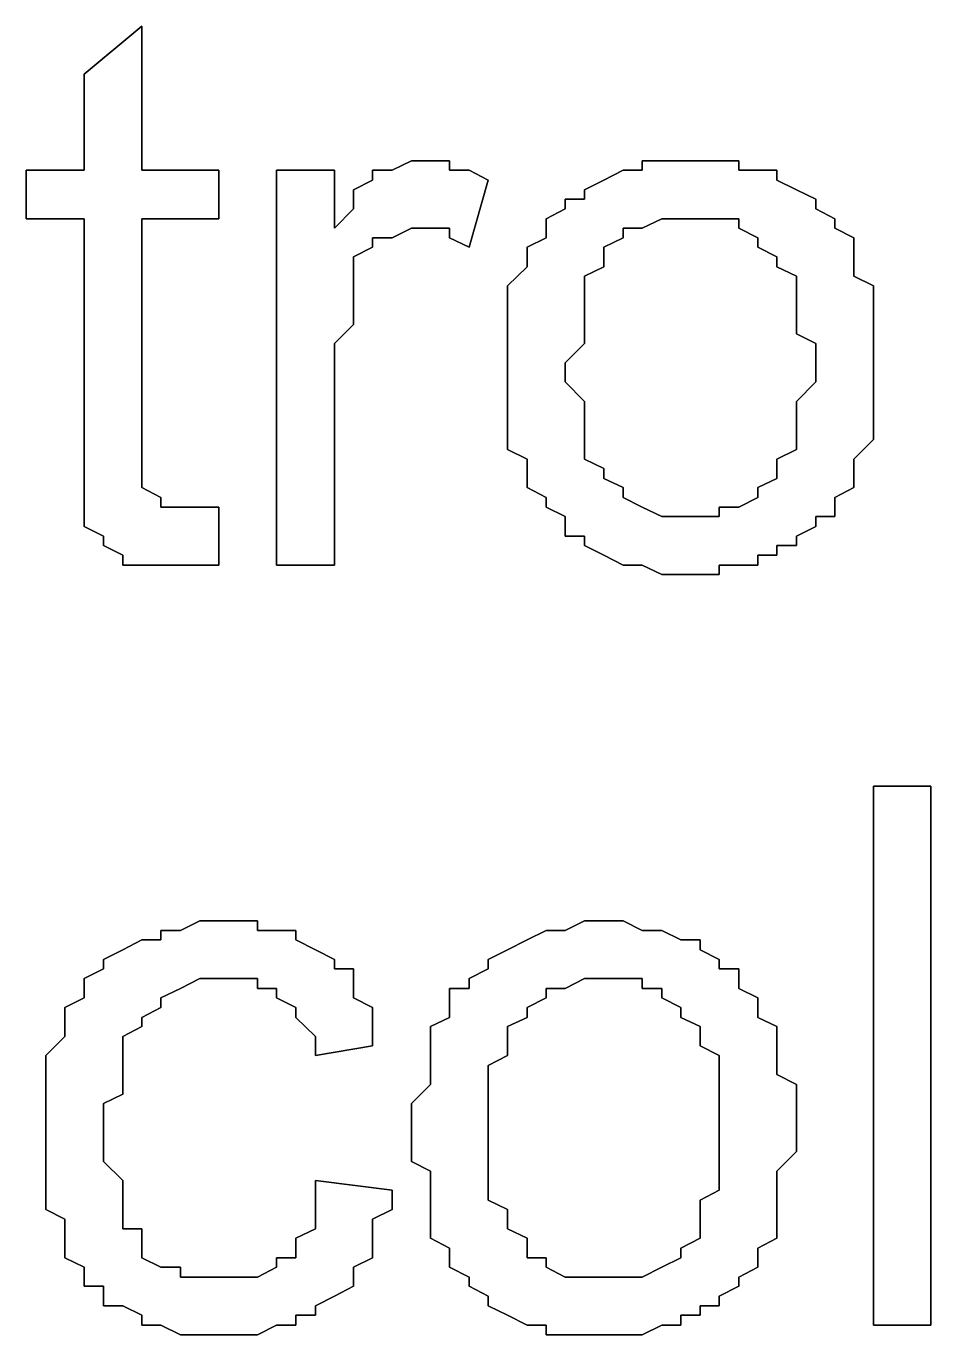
# Model space of a CAD drawing. Header units: metres. Extents: x 2.9 to 42.8, y 1.7 to 28.7.
# Drawn here: x 40.5306 to 40.6964, y 17.0162 to 17.2561 of the extents above; entities that cross this region are included whole.
import ezdxf

# ---------------------------------------------------------------- set-up
doc = ezdxf.new("R2010")
doc.units = ezdxf.units.M
doc.layers.add('GRIS', color=8, linetype='Continuous')

msp = doc.modelspace()

# ---------------------------------------------------------------- linework, layer by layer
at = {"layer": 'GRIS', "lineweight": -3}
for points in [[(40.5518, 17.2561), (40.5412, 17.2473), (40.5518, 17.2561)], [(40.5518, 17.2297), (40.5518, 17.2561), (40.5518, 17.2297)], [(40.5412, 17.2473), (40.5412, 17.2297), (40.5412, 17.2473)], [(40.5412, 17.2297), (40.5306, 17.2297), (40.5412, 17.2297)], [(40.5306, 17.2297), (40.5306, 17.2208), (40.5306, 17.2297)], [(40.5659, 17.2297), (40.5518, 17.2297), (40.5659, 17.2297)], [(40.5659, 17.2208), (40.5659, 17.2297), (40.5659, 17.2208)], [(40.5871, 17.2297), (40.5765, 17.2297), (40.5871, 17.2297)], [(40.5765, 17.2297), (40.5765, 17.1573), (40.5765, 17.2297)], [(40.5871, 17.2191), (40.5871, 17.2297), (40.5871, 17.2191)], [(40.5977, 17.2297), (40.5941, 17.2297), (40.5977, 17.2297)], [(40.5941, 17.2297), (40.5941, 17.2279), (40.5941, 17.2297)], [(40.6012, 17.2314), (40.5977, 17.2297), (40.6012, 17.2314)], [(40.6047, 17.2314), (40.6012, 17.2314), (40.6047, 17.2314)], [(40.6082, 17.2314), (40.6047, 17.2314), (40.6082, 17.2314)], [(40.6082, 17.2297), (40.6082, 17.2314), (40.6082, 17.2297)], [(40.6118, 17.2297), (40.6082, 17.2297), (40.6118, 17.2297)], [(40.6153, 17.2279), (40.6118, 17.2297), (40.6153, 17.2279)], [(40.64, 17.2297), (40.6365, 17.2279), (40.64, 17.2297)], [(40.6435, 17.2297), (40.64, 17.2297), (40.6435, 17.2297)], [(40.6471, 17.2314), (40.6435, 17.2314), (40.6471, 17.2314)], [(40.6435, 17.2314), (40.6435, 17.2297), (40.6435, 17.2314)], [(40.6506, 17.2314), (40.6471, 17.2314), (40.6506, 17.2314)], [(40.6541, 17.2314), (40.6506, 17.2314), (40.6541, 17.2314)], [(40.6576, 17.2314), (40.6541, 17.2314), (40.6576, 17.2314)], [(40.6612, 17.2314), (40.6576, 17.2314), (40.6612, 17.2314)], [(40.6612, 17.2297), (40.6612, 17.2314), (40.6612, 17.2297)], [(40.6647, 17.2297), (40.6612, 17.2297), (40.6647, 17.2297)], [(40.6682, 17.2297), (40.6647, 17.2297), (40.6682, 17.2297)], [(40.6682, 17.2279), (40.6682, 17.2297), (40.6682, 17.2279)], [(40.5941, 17.2279), (40.5906, 17.2261), (40.5941, 17.2279)], [(40.6118, 17.2156), (40.6153, 17.2279), (40.6118, 17.2156)], [(40.6365, 17.2279), (40.6329, 17.2261), (40.6365, 17.2279)], [(40.6718, 17.2261), (40.6682, 17.2279), (40.6718, 17.2261)], [(40.5906, 17.2261), (40.5906, 17.2244), (40.5906, 17.2261)], [(40.6329, 17.2261), (40.6329, 17.2244), (40.6329, 17.2261)], [(40.6753, 17.2244), (40.6718, 17.2261), (40.6753, 17.2244)], [(40.5906, 17.2226), (40.5871, 17.2191), (40.5906, 17.2226)], [(40.5906, 17.2244), (40.5906, 17.2226), (40.5906, 17.2244)], [(40.6294, 17.2226), (40.6259, 17.2208), (40.6294, 17.2226)], [(40.6329, 17.2244), (40.6294, 17.2244), (40.6329, 17.2244)], [(40.6294, 17.2244), (40.6294, 17.2226), (40.6294, 17.2244)], [(40.6753, 17.2226), (40.6753, 17.2244), (40.6753, 17.2226)], [(40.6788, 17.2208), (40.6753, 17.2226), (40.6788, 17.2208)], [(40.5306, 17.2208), (40.5412, 17.2208), (40.5306, 17.2208)], [(40.5412, 17.2208), (40.5412, 17.1785), (40.5412, 17.2208)], [(40.5518, 17.1785), (40.5518, 17.2208), (40.5518, 17.1785)], [(40.5518, 17.2208), (40.5659, 17.2208), (40.5518, 17.2208)], [(40.6259, 17.2208), (40.6259, 17.2191), (40.6259, 17.2208)], [(40.6435, 17.2191), (40.6471, 17.2208), (40.6435, 17.2191)], [(40.6471, 17.2208), (40.6506, 17.2208), (40.6471, 17.2208)], [(40.6506, 17.2208), (40.6541, 17.2208), (40.6506, 17.2208)], [(40.6541, 17.2208), (40.6576, 17.2208), (40.6541, 17.2208)], [(40.6576, 17.2208), (40.6612, 17.2208), (40.6576, 17.2208)], [(40.6612, 17.2208), (40.6612, 17.2191), (40.6612, 17.2208)], [(40.6788, 17.2191), (40.6788, 17.2208), (40.6788, 17.2191)], [(40.5977, 17.2173), (40.6012, 17.2191), (40.5977, 17.2173)], [(40.6012, 17.2191), (40.6047, 17.2191), (40.6012, 17.2191)], [(40.6047, 17.2191), (40.6082, 17.2191), (40.6047, 17.2191)], [(40.6082, 17.2191), (40.6082, 17.2173), (40.6082, 17.2191)], [(40.6259, 17.2191), (40.6259, 17.2173), (40.6259, 17.2191)], [(40.64, 17.2173), (40.64, 17.2191), (40.64, 17.2173)], [(40.64, 17.2191), (40.6435, 17.2191), (40.64, 17.2191)], [(40.6612, 17.2191), (40.6647, 17.2173), (40.6612, 17.2191)], [(40.6823, 17.2173), (40.6788, 17.2191), (40.6823, 17.2173)], [(40.5906, 17.2138), (40.5941, 17.2156), (40.5906, 17.2138)], [(40.5941, 17.2156), (40.5941, 17.2173), (40.5941, 17.2156)], [(40.5941, 17.2173), (40.5977, 17.2173), (40.5941, 17.2173)], [(40.6082, 17.2173), (40.6118, 17.2156), (40.6082, 17.2173)], [(40.6259, 17.2173), (40.6224, 17.2156), (40.6259, 17.2173)], [(40.6224, 17.2156), (40.6224, 17.2138), (40.6224, 17.2156)], [(40.6365, 17.2156), (40.64, 17.2173), (40.6365, 17.2156)], [(40.6365, 17.2138), (40.6365, 17.2156), (40.6365, 17.2138)], [(40.6647, 17.2173), (40.6647, 17.2156), (40.6647, 17.2173)], [(40.6647, 17.2156), (40.6682, 17.2138), (40.6647, 17.2156)], [(40.6823, 17.2156), (40.6823, 17.2173), (40.6823, 17.2156)], [(40.6823, 17.212), (40.6823, 17.2156), (40.6823, 17.212)], [(40.5906, 17.2103), (40.5906, 17.2138), (40.5906, 17.2103)], [(40.6224, 17.2138), (40.6224, 17.212), (40.6224, 17.2138)], [(40.6365, 17.212), (40.6365, 17.2138), (40.6365, 17.212)], [(40.6682, 17.2138), (40.6682, 17.212), (40.6682, 17.2138)], [(40.6224, 17.212), (40.6188, 17.2085), (40.6224, 17.212)], [(40.6329, 17.2103), (40.6365, 17.212), (40.6329, 17.2103)], [(40.6682, 17.212), (40.6718, 17.2103), (40.6682, 17.212)], [(40.6823, 17.2103), (40.6823, 17.212), (40.6823, 17.2103)], [(40.5906, 17.2085), (40.5906, 17.2103), (40.5906, 17.2085)], [(40.5906, 17.205), (40.5906, 17.2085), (40.5906, 17.205)], [(40.6188, 17.2085), (40.6188, 17.2067), (40.6188, 17.2085)], [(40.6329, 17.2067), (40.6329, 17.2103), (40.6329, 17.2067)], [(40.6718, 17.2103), (40.6718, 17.2085), (40.6718, 17.2103)], [(40.6718, 17.2085), (40.6718, 17.2067), (40.6718, 17.2085)], [(40.6859, 17.2085), (40.6823, 17.2103), (40.6859, 17.2085)], [(40.6859, 17.2067), (40.6859, 17.2085), (40.6859, 17.2067)], [(40.6188, 17.2067), (40.6188, 17.205), (40.6188, 17.2067)], [(40.6329, 17.205), (40.6329, 17.2067), (40.6329, 17.205)], [(40.6718, 17.2067), (40.6718, 17.205), (40.6718, 17.2067)], [(40.6859, 17.2032), (40.6859, 17.2067), (40.6859, 17.2032)], [(40.5906, 17.2032), (40.5906, 17.205), (40.5906, 17.2032)], [(40.6188, 17.205), (40.6188, 17.2014), (40.6188, 17.205)], [(40.6329, 17.2032), (40.6329, 17.205), (40.6329, 17.2032)], [(40.6718, 17.205), (40.6718, 17.2032), (40.6718, 17.205)], [(40.5871, 17.1979), (40.5906, 17.2014), (40.5871, 17.1979)], [(40.5906, 17.2014), (40.5906, 17.2032), (40.5906, 17.2014)], [(40.6188, 17.2014), (40.6188, 17.1997), (40.6188, 17.2014)], [(40.6329, 17.1997), (40.6329, 17.2032), (40.6329, 17.1997)], [(40.6718, 17.2032), (40.6718, 17.1997), (40.6718, 17.2032)], [(40.6859, 17.2014), (40.6859, 17.2032), (40.6859, 17.2014)], [(40.6859, 17.1979), (40.6859, 17.2014), (40.6859, 17.1979)], [(40.6188, 17.1997), (40.6188, 17.1962), (40.6188, 17.1997)], [(40.6329, 17.1979), (40.6329, 17.1997), (40.6329, 17.1979)], [(40.6718, 17.1997), (40.6753, 17.1979), (40.6718, 17.1997)], [(40.5871, 17.1962), (40.5871, 17.1979), (40.5871, 17.1962)], [(40.5871, 17.1573), (40.5871, 17.1962), (40.5871, 17.1573)], [(40.6188, 17.1962), (40.6188, 17.1944), (40.6188, 17.1962)], [(40.6294, 17.1944), (40.6329, 17.1979), (40.6294, 17.1944)], [(40.6753, 17.1979), (40.6753, 17.1944), (40.6753, 17.1979)], [(40.6859, 17.1962), (40.6859, 17.1979), (40.6859, 17.1962)], [(40.6859, 17.1944), (40.6859, 17.1962), (40.6859, 17.1944)], [(40.6188, 17.1944), (40.6188, 17.1909), (40.6188, 17.1944)], [(40.6294, 17.1909), (40.6294, 17.1944), (40.6294, 17.1909)], [(40.6753, 17.1944), (40.6753, 17.1926), (40.6753, 17.1944)], [(40.6859, 17.1926), (40.6859, 17.1944), (40.6859, 17.1926)], [(40.6753, 17.1926), (40.6753, 17.1909), (40.6753, 17.1926)], [(40.6859, 17.1891), (40.6859, 17.1926), (40.6859, 17.1891)], [(40.6188, 17.1909), (40.6188, 17.1891), (40.6188, 17.1909)], [(40.6188, 17.1891), (40.6188, 17.1856), (40.6188, 17.1891)], [(40.6329, 17.1873), (40.6294, 17.1909), (40.6329, 17.1873)], [(40.6753, 17.1909), (40.6718, 17.1873), (40.6753, 17.1909)], [(40.6859, 17.1873), (40.6859, 17.1891), (40.6859, 17.1873)], [(40.6329, 17.1856), (40.6329, 17.1873), (40.6329, 17.1856)], [(40.6718, 17.1873), (40.6718, 17.1856), (40.6718, 17.1873)], [(40.6859, 17.1838), (40.6859, 17.1873), (40.6859, 17.1838)], [(40.6188, 17.1856), (40.6188, 17.1838), (40.6188, 17.1856)], [(40.6329, 17.1838), (40.6329, 17.1856), (40.6329, 17.1838)], [(40.6718, 17.1856), (40.6718, 17.182), (40.6718, 17.1856)], [(40.6188, 17.1838), (40.6188, 17.182), (40.6188, 17.1838)], [(40.6188, 17.182), (40.6188, 17.1785), (40.6188, 17.182)], [(40.6329, 17.1803), (40.6329, 17.1838), (40.6329, 17.1803)], [(40.6718, 17.182), (40.6718, 17.1803), (40.6718, 17.182)], [(40.6859, 17.182), (40.6859, 17.1838), (40.6859, 17.182)], [(40.6859, 17.1803), (40.6859, 17.182), (40.6859, 17.1803)], [(40.6329, 17.1785), (40.6329, 17.1803), (40.6329, 17.1785)], [(40.6718, 17.1803), (40.6718, 17.1785), (40.6718, 17.1803)], [(40.6823, 17.1767), (40.6859, 17.1803), (40.6823, 17.1767)], [(40.5412, 17.1785), (40.5412, 17.175), (40.5412, 17.1785)], [(40.5518, 17.175), (40.5518, 17.1785), (40.5518, 17.175)], [(40.6188, 17.1785), (40.6224, 17.1767), (40.6188, 17.1785)], [(40.6329, 17.1767), (40.6329, 17.1785), (40.6329, 17.1767)], [(40.6718, 17.1785), (40.6682, 17.1767), (40.6718, 17.1785)], [(40.5412, 17.175), (40.5412, 17.1715), (40.5412, 17.175)], [(40.5518, 17.1732), (40.5518, 17.175), (40.5518, 17.1732)], [(40.6224, 17.1767), (40.6224, 17.175), (40.6224, 17.1767)], [(40.6224, 17.175), (40.6224, 17.1732), (40.6224, 17.175)], [(40.6365, 17.175), (40.6329, 17.1767), (40.6365, 17.175)], [(40.6365, 17.1732), (40.6365, 17.175), (40.6365, 17.1732)], [(40.6682, 17.1767), (40.6682, 17.175), (40.6682, 17.1767)], [(40.6682, 17.175), (40.6682, 17.1732), (40.6682, 17.175)], [(40.6823, 17.175), (40.6823, 17.1767), (40.6823, 17.175)], [(40.6823, 17.1732), (40.6823, 17.175), (40.6823, 17.1732)], [(40.5518, 17.1715), (40.5518, 17.1732), (40.5518, 17.1715)], [(40.6224, 17.1732), (40.6224, 17.1715), (40.6224, 17.1732)], [(40.64, 17.1715), (40.6365, 17.1732), (40.64, 17.1715)], [(40.6682, 17.1732), (40.6647, 17.1715), (40.6682, 17.1732)], [(40.6823, 17.1715), (40.6823, 17.1732), (40.6823, 17.1715)], [(40.5412, 17.1715), (40.5412, 17.1697), (40.5412, 17.1715)], [(40.5412, 17.1697), (40.5412, 17.1679), (40.5412, 17.1697)], [(40.5553, 17.1697), (40.5518, 17.1715), (40.5553, 17.1697)], [(40.5553, 17.1679), (40.5553, 17.1697), (40.5553, 17.1679)], [(40.6224, 17.1715), (40.6259, 17.1697), (40.6224, 17.1715)], [(40.6259, 17.1697), (40.6259, 17.1679), (40.6259, 17.1697)], [(40.64, 17.1697), (40.64, 17.1715), (40.64, 17.1697)], [(40.6435, 17.1679), (40.64, 17.1697), (40.6435, 17.1679)], [(40.6647, 17.1697), (40.6612, 17.1679), (40.6647, 17.1697)], [(40.6647, 17.1715), (40.6647, 17.1697), (40.6647, 17.1715)], [(40.6788, 17.1697), (40.6823, 17.1715), (40.6788, 17.1697)], [(40.6788, 17.1662), (40.6788, 17.1697), (40.6788, 17.1662)], [(40.5412, 17.1679), (40.5412, 17.1662), (40.5412, 17.1679)], [(40.5589, 17.1679), (40.5553, 17.1679), (40.5589, 17.1679)], [(40.5624, 17.1679), (40.5589, 17.1679), (40.5624, 17.1679)], [(40.5659, 17.1679), (40.5624, 17.1679), (40.5659, 17.1679)], [(40.5659, 17.1573), (40.5659, 17.1679), (40.5659, 17.1573)], [(40.6259, 17.1679), (40.6294, 17.1662), (40.6259, 17.1679)], [(40.6471, 17.1662), (40.6435, 17.1679), (40.6471, 17.1662)], [(40.6612, 17.1679), (40.6576, 17.1679), (40.6612, 17.1679)], [(40.6576, 17.1679), (40.6576, 17.1662), (40.6576, 17.1679)], [(40.5412, 17.1662), (40.5412, 17.1644), (40.5412, 17.1662)], [(40.6294, 17.1662), (40.6294, 17.1644), (40.6294, 17.1662)], [(40.6506, 17.1662), (40.6471, 17.1662), (40.6506, 17.1662)], [(40.6541, 17.1662), (40.6506, 17.1662), (40.6541, 17.1662)], [(40.6576, 17.1662), (40.6541, 17.1662), (40.6576, 17.1662)], [(40.6753, 17.1644), (40.6753, 17.1662), (40.6753, 17.1644)], [(40.6753, 17.1662), (40.6788, 17.1662), (40.6753, 17.1662)], [(40.5412, 17.1644), (40.5448, 17.1626), (40.5412, 17.1644)], [(40.5448, 17.1626), (40.5448, 17.1609), (40.5448, 17.1626)], [(40.6294, 17.1644), (40.6294, 17.1626), (40.6294, 17.1644)], [(40.6294, 17.1626), (40.6329, 17.1626), (40.6294, 17.1626)], [(40.6329, 17.1626), (40.6329, 17.1609), (40.6329, 17.1626)], [(40.6718, 17.1626), (40.6753, 17.1644), (40.6718, 17.1626)], [(40.6718, 17.1609), (40.6718, 17.1626), (40.6718, 17.1609)], [(40.5448, 17.1609), (40.5483, 17.1591), (40.5448, 17.1609)], [(40.6329, 17.1609), (40.6365, 17.1591), (40.6329, 17.1609)], [(40.6682, 17.1591), (40.6682, 17.1609), (40.6682, 17.1591)], [(40.6682, 17.1609), (40.6718, 17.1609), (40.6682, 17.1609)], [(40.5483, 17.1591), (40.5483, 17.1573), (40.5483, 17.1591)], [(40.6365, 17.1591), (40.64, 17.1573), (40.6365, 17.1591)], [(40.6647, 17.1573), (40.6647, 17.1591), (40.6647, 17.1573)], [(40.6647, 17.1591), (40.6682, 17.1591), (40.6647, 17.1591)], [(40.5483, 17.1573), (40.5518, 17.1573), (40.5483, 17.1573)], [(40.5518, 17.1573), (40.5553, 17.1573), (40.5518, 17.1573)], [(40.5553, 17.1573), (40.5589, 17.1573), (40.5553, 17.1573)], [(40.5589, 17.1573), (40.5624, 17.1573), (40.5589, 17.1573)], [(40.5624, 17.1573), (40.5659, 17.1573), (40.5624, 17.1573)], [(40.5765, 17.1573), (40.5871, 17.1573), (40.5765, 17.1573)], [(40.64, 17.1573), (40.6435, 17.1573), (40.64, 17.1573)], [(40.6435, 17.1573), (40.6471, 17.1556), (40.6435, 17.1573)], [(40.6471, 17.1556), (40.6506, 17.1556), (40.6471, 17.1556)], [(40.6506, 17.1556), (40.6541, 17.1556), (40.6506, 17.1556)], [(40.6541, 17.1556), (40.6576, 17.1556), (40.6541, 17.1556)], [(40.6576, 17.1556), (40.6576, 17.1573), (40.6576, 17.1556)], [(40.6576, 17.1573), (40.6612, 17.1573), (40.6576, 17.1573)], [(40.6612, 17.1573), (40.6647, 17.1573), (40.6612, 17.1573)], [(40.6964, 17.1168), (40.6859, 17.1168), (40.6964, 17.1168)], [(40.6859, 17.1168), (40.6859, 17.018), (40.6859, 17.1168)], [(40.6964, 17.018), (40.6964, 17.1168), (40.6964, 17.018)], [(40.5624, 17.0921), (40.5589, 17.0903), (40.5624, 17.0921)], [(40.5659, 17.0921), (40.5624, 17.0921), (40.5659, 17.0921)], [(40.5694, 17.0921), (40.5659, 17.0921), (40.5694, 17.0921)], [(40.573, 17.0921), (40.5694, 17.0921), (40.573, 17.0921)], [(40.573, 17.0903), (40.573, 17.0921), (40.573, 17.0903)], [(40.6329, 17.0921), (40.6294, 17.0903), (40.6329, 17.0921)], [(40.6365, 17.0921), (40.6329, 17.0921), (40.6365, 17.0921)], [(40.64, 17.0921), (40.6365, 17.0921), (40.64, 17.0921)], [(40.6435, 17.0903), (40.64, 17.0921), (40.6435, 17.0903)], [(40.5518, 17.0886), (40.5483, 17.0868), (40.5518, 17.0886)], [(40.5553, 17.0886), (40.5518, 17.0886), (40.5553, 17.0886)], [(40.5589, 17.0903), (40.5553, 17.0903), (40.5589, 17.0903)], [(40.5553, 17.0903), (40.5553, 17.0886), (40.5553, 17.0903)], [(40.5765, 17.0903), (40.573, 17.0903), (40.5765, 17.0903)], [(40.58, 17.0903), (40.5765, 17.0903), (40.58, 17.0903)], [(40.58, 17.0886), (40.58, 17.0903), (40.58, 17.0886)], [(40.5836, 17.0868), (40.58, 17.0886), (40.5836, 17.0868)], [(40.6224, 17.0886), (40.6188, 17.0868), (40.6224, 17.0886)], [(40.6259, 17.0903), (40.6224, 17.0886), (40.6259, 17.0903)], [(40.6294, 17.0903), (40.6259, 17.0903), (40.6294, 17.0903)], [(40.6471, 17.0903), (40.6435, 17.0903), (40.6471, 17.0903)], [(40.6506, 17.0886), (40.6471, 17.0903), (40.6506, 17.0886)], [(40.6541, 17.0886), (40.6506, 17.0886), (40.6541, 17.0886)], [(40.6541, 17.0868), (40.6541, 17.0886), (40.6541, 17.0868)], [(40.5483, 17.0868), (40.5448, 17.085), (40.5483, 17.0868)], [(40.5871, 17.085), (40.5836, 17.0868), (40.5871, 17.085)], [(40.6188, 17.0868), (40.6153, 17.085), (40.6188, 17.0868)], [(40.6576, 17.085), (40.6541, 17.0868), (40.6576, 17.085)], [(40.5448, 17.0833), (40.5412, 17.0815), (40.5448, 17.0833)], [(40.5448, 17.085), (40.5448, 17.0833), (40.5448, 17.085)], [(40.5871, 17.0833), (40.5871, 17.085), (40.5871, 17.0833)], [(40.5906, 17.0833), (40.5871, 17.0833), (40.5906, 17.0833)], [(40.5906, 17.0815), (40.5906, 17.0833), (40.5906, 17.0815)], [(40.6153, 17.0833), (40.6118, 17.0815), (40.6153, 17.0833)], [(40.6153, 17.085), (40.6153, 17.0833), (40.6153, 17.085)], [(40.6576, 17.0833), (40.6576, 17.085), (40.6576, 17.0833)], [(40.6612, 17.0833), (40.6576, 17.0833), (40.6612, 17.0833)], [(40.6612, 17.0815), (40.6612, 17.0833), (40.6612, 17.0815)], [(40.5412, 17.0815), (40.5412, 17.0797), (40.5412, 17.0815)], [(40.5589, 17.0797), (40.5624, 17.0815), (40.5589, 17.0797)], [(40.5624, 17.0815), (40.5659, 17.0815), (40.5624, 17.0815)], [(40.5659, 17.0815), (40.5694, 17.0815), (40.5659, 17.0815)], [(40.5694, 17.0815), (40.573, 17.0815), (40.5694, 17.0815)], [(40.573, 17.0815), (40.573, 17.0797), (40.573, 17.0815)], [(40.5906, 17.078), (40.5906, 17.0815), (40.5906, 17.078)], [(40.6118, 17.0815), (40.6118, 17.0797), (40.6118, 17.0815)], [(40.6294, 17.0797), (40.6329, 17.0815), (40.6294, 17.0797)], [(40.6329, 17.0815), (40.6365, 17.0815), (40.6329, 17.0815)], [(40.6365, 17.0815), (40.64, 17.0815), (40.6365, 17.0815)], [(40.64, 17.0815), (40.6435, 17.0815), (40.64, 17.0815)], [(40.6435, 17.0815), (40.6435, 17.0797), (40.6435, 17.0815)], [(40.6612, 17.0797), (40.6612, 17.0815), (40.6612, 17.0797)], [(40.5412, 17.0797), (40.5412, 17.078), (40.5412, 17.0797)], [(40.5553, 17.078), (40.5589, 17.0797), (40.5553, 17.078)], [(40.573, 17.0797), (40.5765, 17.0797), (40.573, 17.0797)], [(40.5765, 17.0797), (40.5765, 17.078), (40.5765, 17.0797)], [(40.6118, 17.0797), (40.6082, 17.0797), (40.6118, 17.0797)], [(40.6082, 17.0797), (40.6082, 17.078), (40.6082, 17.0797)], [(40.6259, 17.078), (40.6259, 17.0797), (40.6259, 17.078)], [(40.6259, 17.0797), (40.6294, 17.0797), (40.6259, 17.0797)], [(40.6435, 17.0797), (40.6471, 17.0797), (40.6435, 17.0797)], [(40.6471, 17.0797), (40.6471, 17.078), (40.6471, 17.0797)], [(40.6647, 17.078), (40.6612, 17.0797), (40.6647, 17.078)], [(40.5412, 17.078), (40.5377, 17.0762), (40.5412, 17.078)], [(40.5377, 17.0762), (40.5377, 17.0744), (40.5377, 17.0762)], [(40.5518, 17.0744), (40.5553, 17.0762), (40.5518, 17.0744)], [(40.5553, 17.0762), (40.5553, 17.078), (40.5553, 17.0762)], [(40.5765, 17.078), (40.58, 17.0762), (40.5765, 17.078)], [(40.58, 17.0762), (40.58, 17.0744), (40.58, 17.0762)], [(40.5941, 17.0762), (40.5906, 17.078), (40.5941, 17.0762)], [(40.5941, 17.0744), (40.5941, 17.0762), (40.5941, 17.0744)], [(40.6082, 17.078), (40.6082, 17.0744), (40.6082, 17.078)], [(40.6224, 17.0762), (40.6259, 17.078), (40.6224, 17.0762)], [(40.6224, 17.0744), (40.6224, 17.0762), (40.6224, 17.0744)], [(40.6471, 17.078), (40.6506, 17.0762), (40.6471, 17.078)], [(40.6506, 17.0762), (40.6506, 17.0744), (40.6506, 17.0762)], [(40.6647, 17.0762), (40.6647, 17.078), (40.6647, 17.0762)], [(40.6647, 17.0744), (40.6647, 17.0762), (40.6647, 17.0744)], [(40.5377, 17.0744), (40.5377, 17.0727), (40.5377, 17.0744)], [(40.5518, 17.0727), (40.5518, 17.0744), (40.5518, 17.0727)], [(40.58, 17.0744), (40.5836, 17.0709), (40.58, 17.0744)], [(40.5941, 17.0727), (40.5941, 17.0744), (40.5941, 17.0727)], [(40.6082, 17.0744), (40.6047, 17.0727), (40.6082, 17.0744)], [(40.6188, 17.0727), (40.6224, 17.0744), (40.6188, 17.0727)], [(40.6506, 17.0744), (40.6541, 17.0727), (40.6506, 17.0744)], [(40.6682, 17.0727), (40.6647, 17.0744), (40.6682, 17.0727)], [(40.5377, 17.0727), (40.5377, 17.0709), (40.5377, 17.0727)], [(40.5483, 17.0709), (40.5518, 17.0727), (40.5483, 17.0709)], [(40.5941, 17.0692), (40.5941, 17.0727), (40.5941, 17.0692)], [(40.6047, 17.0727), (40.6047, 17.0709), (40.6047, 17.0727)], [(40.6188, 17.0709), (40.6188, 17.0727), (40.6188, 17.0709)], [(40.6541, 17.0727), (40.6541, 17.0709), (40.6541, 17.0727)], [(40.6682, 17.0709), (40.6682, 17.0727), (40.6682, 17.0709)], [(40.5377, 17.0709), (40.5342, 17.0674), (40.5377, 17.0709)], [(40.5483, 17.0692), (40.5483, 17.0709), (40.5483, 17.0692)], [(40.5483, 17.0674), (40.5483, 17.0692), (40.5483, 17.0674)], [(40.5836, 17.0709), (40.5836, 17.0692), (40.5836, 17.0709)], [(40.5836, 17.0692), (40.5836, 17.0674), (40.5836, 17.0692)], [(40.5836, 17.0674), (40.5941, 17.0692), (40.5836, 17.0674)], [(40.6047, 17.0709), (40.6047, 17.0692), (40.6047, 17.0709)], [(40.6047, 17.0692), (40.6047, 17.0674), (40.6047, 17.0692)], [(40.6188, 17.0692), (40.6188, 17.0709), (40.6188, 17.0692)], [(40.6188, 17.0674), (40.6188, 17.0692), (40.6188, 17.0674)], [(40.6541, 17.0709), (40.6541, 17.0692), (40.6541, 17.0709)], [(40.6541, 17.0692), (40.6576, 17.0674), (40.6541, 17.0692)], [(40.6682, 17.0692), (40.6682, 17.0709), (40.6682, 17.0692)], [(40.6682, 17.0656), (40.6682, 17.0692), (40.6682, 17.0656)], [(40.5342, 17.0674), (40.5342, 17.0656), (40.5342, 17.0674)], [(40.5483, 17.0656), (40.5483, 17.0674), (40.5483, 17.0656)], [(40.6047, 17.0674), (40.6047, 17.0639), (40.6047, 17.0674)], [(40.6153, 17.0656), (40.6188, 17.0674), (40.6153, 17.0656)], [(40.6576, 17.0674), (40.6576, 17.0639), (40.6576, 17.0674)], [(40.5342, 17.0656), (40.5342, 17.0639), (40.5342, 17.0656)], [(40.5483, 17.0639), (40.5483, 17.0656), (40.5483, 17.0639)], [(40.6153, 17.0621), (40.6153, 17.0656), (40.6153, 17.0621)], [(40.6682, 17.0639), (40.6682, 17.0656), (40.6682, 17.0639)], [(40.5342, 17.0639), (40.5342, 17.0603), (40.5342, 17.0639)], [(40.5483, 17.0603), (40.5483, 17.0639), (40.5483, 17.0603)], [(40.6047, 17.0621), (40.6012, 17.0586), (40.6047, 17.0621)], [(40.6047, 17.0639), (40.6047, 17.0621), (40.6047, 17.0639)], [(40.6153, 17.0603), (40.6153, 17.0621), (40.6153, 17.0603)], [(40.6576, 17.0639), (40.6576, 17.0621), (40.6576, 17.0639)], [(40.6576, 17.0621), (40.6576, 17.0603), (40.6576, 17.0621)], [(40.6718, 17.0621), (40.6682, 17.0639), (40.6718, 17.0621)], [(40.6718, 17.0586), (40.6718, 17.0621), (40.6718, 17.0586)], [(40.5342, 17.0603), (40.5342, 17.0586), (40.5342, 17.0603)], [(40.5448, 17.0586), (40.5483, 17.0603), (40.5448, 17.0586)], [(40.6153, 17.0568), (40.6153, 17.0603), (40.6153, 17.0568)], [(40.6576, 17.0603), (40.6576, 17.0568), (40.6576, 17.0603)], [(40.5342, 17.0586), (40.5342, 17.0568), (40.5342, 17.0586)], [(40.5448, 17.055), (40.5448, 17.0586), (40.5448, 17.055)], [(40.6012, 17.0586), (40.6012, 17.0568), (40.6012, 17.0586)], [(40.6718, 17.0568), (40.6718, 17.0586), (40.6718, 17.0568)], [(40.5342, 17.0568), (40.5342, 17.0533), (40.5342, 17.0568)], [(40.5448, 17.0533), (40.5448, 17.055), (40.5448, 17.0533)], [(40.6012, 17.0568), (40.6012, 17.0533), (40.6012, 17.0568)], [(40.6153, 17.055), (40.6153, 17.0568), (40.6153, 17.055)], [(40.6153, 17.0533), (40.6153, 17.055), (40.6153, 17.0533)], [(40.6576, 17.0568), (40.6576, 17.0533), (40.6576, 17.0568)], [(40.6718, 17.055), (40.6718, 17.0568), (40.6718, 17.055)], [(40.6718, 17.0515), (40.6718, 17.055), (40.6718, 17.0515)], [(40.5342, 17.0533), (40.5342, 17.0515), (40.5342, 17.0533)], [(40.5448, 17.0515), (40.5448, 17.0533), (40.5448, 17.0515)], [(40.6012, 17.0533), (40.6012, 17.0515), (40.6012, 17.0533)], [(40.6153, 17.0515), (40.6153, 17.0533), (40.6153, 17.0515)], [(40.6576, 17.0533), (40.6576, 17.0498), (40.6576, 17.0533)], [(40.5342, 17.0515), (40.5342, 17.0498), (40.5342, 17.0515)], [(40.5342, 17.0498), (40.5342, 17.0462), (40.5342, 17.0498)], [(40.5448, 17.048), (40.5448, 17.0515), (40.5448, 17.048)], [(40.6012, 17.0515), (40.6012, 17.048), (40.6012, 17.0515)], [(40.6153, 17.048), (40.6153, 17.0515), (40.6153, 17.048)], [(40.6576, 17.0498), (40.6576, 17.048), (40.6576, 17.0498)], [(40.6682, 17.0462), (40.6718, 17.0498), (40.6682, 17.0462)], [(40.6718, 17.0498), (40.6718, 17.0515), (40.6718, 17.0498)], [(40.5483, 17.0445), (40.5448, 17.048), (40.5483, 17.0445)], [(40.6012, 17.048), (40.6047, 17.0462), (40.6012, 17.048)], [(40.6153, 17.0462), (40.6153, 17.048), (40.6153, 17.0462)], [(40.6576, 17.048), (40.6576, 17.0445), (40.6576, 17.048)], [(40.5342, 17.0462), (40.5342, 17.0445), (40.5342, 17.0462)], [(40.6047, 17.0462), (40.6047, 17.0427), (40.6047, 17.0462)], [(40.6153, 17.0427), (40.6153, 17.0462), (40.6153, 17.0427)], [(40.6682, 17.0445), (40.6682, 17.0462), (40.6682, 17.0445)], [(40.5342, 17.0445), (40.5342, 17.0409), (40.5342, 17.0445)], [(40.5483, 17.0427), (40.5483, 17.0445), (40.5483, 17.0427)], [(40.5483, 17.0409), (40.5483, 17.0427), (40.5483, 17.0409)], [(40.5836, 17.0445), (40.5836, 17.0427), (40.5836, 17.0445)], [(40.5977, 17.0427), (40.5836, 17.0445), (40.5977, 17.0427)], [(40.5836, 17.0427), (40.5836, 17.0409), (40.5836, 17.0427)], [(40.5977, 17.0392), (40.5977, 17.0427), (40.5977, 17.0392)], [(40.6047, 17.0427), (40.6047, 17.0409), (40.6047, 17.0427)], [(40.6153, 17.0409), (40.6153, 17.0427), (40.6153, 17.0409)], [(40.6576, 17.0427), (40.6541, 17.0409), (40.6576, 17.0427)], [(40.6576, 17.0445), (40.6576, 17.0427), (40.6576, 17.0445)], [(40.6682, 17.0409), (40.6682, 17.0445), (40.6682, 17.0409)], [(40.5342, 17.0409), (40.5342, 17.0392), (40.5342, 17.0409)], [(40.5483, 17.0392), (40.5483, 17.0409), (40.5483, 17.0392)], [(40.5836, 17.0409), (40.5836, 17.0374), (40.5836, 17.0409)], [(40.6047, 17.0409), (40.6047, 17.0392), (40.6047, 17.0409)], [(40.6188, 17.0392), (40.6153, 17.0409), (40.6188, 17.0392)], [(40.6541, 17.0409), (40.6541, 17.0374), (40.6541, 17.0409)], [(40.6682, 17.0392), (40.6682, 17.0409), (40.6682, 17.0392)], [(40.5342, 17.0392), (40.5377, 17.0374), (40.5342, 17.0392)], [(40.5483, 17.0356), (40.5483, 17.0392), (40.5483, 17.0356)], [(40.5941, 17.0374), (40.5977, 17.0392), (40.5941, 17.0374)], [(40.6047, 17.0392), (40.6047, 17.0374), (40.6047, 17.0392)], [(40.6188, 17.0374), (40.6188, 17.0392), (40.6188, 17.0374)], [(40.6682, 17.0374), (40.6682, 17.0392), (40.6682, 17.0374)], [(40.5377, 17.0374), (40.5377, 17.0339), (40.5377, 17.0374)], [(40.5518, 17.0356), (40.5483, 17.0356), (40.5518, 17.0356)], [(40.5518, 17.0339), (40.5518, 17.0356), (40.5518, 17.0339)], [(40.5836, 17.0356), (40.58, 17.0339), (40.5836, 17.0356)], [(40.5836, 17.0374), (40.5836, 17.0356), (40.5836, 17.0374)], [(40.5941, 17.0356), (40.5941, 17.0374), (40.5941, 17.0356)], [(40.5941, 17.0321), (40.5941, 17.0356), (40.5941, 17.0321)], [(40.6047, 17.0374), (40.6047, 17.0339), (40.6047, 17.0374)], [(40.6188, 17.0356), (40.6188, 17.0374), (40.6188, 17.0356)], [(40.6224, 17.0339), (40.6188, 17.0356), (40.6224, 17.0339)], [(40.6541, 17.0374), (40.6541, 17.0356), (40.6541, 17.0374)], [(40.6541, 17.0356), (40.6541, 17.0339), (40.6541, 17.0356)], [(40.6682, 17.0356), (40.6682, 17.0374), (40.6682, 17.0356)], [(40.6682, 17.0339), (40.6682, 17.0356), (40.6682, 17.0339)], [(40.5377, 17.0339), (40.5377, 17.0321), (40.5377, 17.0339)], [(40.5518, 17.0321), (40.5518, 17.0339), (40.5518, 17.0321)], [(40.58, 17.0339), (40.58, 17.0321), (40.58, 17.0339)], [(40.6047, 17.0339), (40.6082, 17.0321), (40.6047, 17.0339)], [(40.6224, 17.0321), (40.6224, 17.0339), (40.6224, 17.0321)], [(40.6541, 17.0339), (40.6506, 17.0321), (40.6541, 17.0339)], [(40.6647, 17.0321), (40.6682, 17.0339), (40.6647, 17.0321)], [(40.5377, 17.0321), (40.5377, 17.0303), (40.5377, 17.0321)], [(40.5518, 17.0303), (40.5518, 17.0321), (40.5518, 17.0303)], [(40.58, 17.0321), (40.58, 17.0303), (40.58, 17.0321)], [(40.5941, 17.0303), (40.5941, 17.0321), (40.5941, 17.0303)], [(40.6082, 17.0321), (40.6082, 17.0303), (40.6082, 17.0321)], [(40.6224, 17.0303), (40.6224, 17.0321), (40.6224, 17.0303)], [(40.6506, 17.0321), (40.6506, 17.0303), (40.6506, 17.0321)], [(40.6647, 17.0303), (40.6647, 17.0321), (40.6647, 17.0303)], [(40.5377, 17.0303), (40.5412, 17.0286), (40.5377, 17.0303)], [(40.5412, 17.0286), (40.5412, 17.0268), (40.5412, 17.0286)], [(40.5553, 17.0286), (40.5518, 17.0303), (40.5553, 17.0286)], [(40.5589, 17.0286), (40.5553, 17.0286), (40.5589, 17.0286)], [(40.5589, 17.0268), (40.5589, 17.0286), (40.5589, 17.0268)], [(40.5765, 17.0286), (40.573, 17.0268), (40.5765, 17.0286)], [(40.58, 17.0303), (40.5765, 17.0303), (40.58, 17.0303)], [(40.5765, 17.0303), (40.5765, 17.0286), (40.5765, 17.0303)], [(40.5906, 17.0286), (40.5941, 17.0303), (40.5906, 17.0286)], [(40.5906, 17.0268), (40.5906, 17.0286), (40.5906, 17.0268)], [(40.6082, 17.0303), (40.6082, 17.0286), (40.6082, 17.0303)], [(40.6082, 17.0286), (40.6118, 17.0268), (40.6082, 17.0286)], [(40.6259, 17.0303), (40.6224, 17.0303), (40.6259, 17.0303)], [(40.6259, 17.0286), (40.6259, 17.0303), (40.6259, 17.0286)], [(40.6294, 17.0268), (40.6259, 17.0286), (40.6294, 17.0268)], [(40.6471, 17.0286), (40.6435, 17.0268), (40.6471, 17.0286)], [(40.6506, 17.0303), (40.6471, 17.0286), (40.6506, 17.0303)], [(40.6612, 17.0268), (40.6647, 17.0286), (40.6612, 17.0268)], [(40.6647, 17.0286), (40.6647, 17.0303), (40.6647, 17.0286)], [(40.5412, 17.0268), (40.5412, 17.0251), (40.5412, 17.0268)], [(40.5624, 17.0268), (40.5589, 17.0268), (40.5624, 17.0268)], [(40.5659, 17.0268), (40.5624, 17.0268), (40.5659, 17.0268)], [(40.5694, 17.0268), (40.5659, 17.0268), (40.5694, 17.0268)], [(40.573, 17.0268), (40.5694, 17.0268), (40.573, 17.0268)], [(40.5906, 17.0251), (40.5906, 17.0268), (40.5906, 17.0251)], [(40.6118, 17.0268), (40.6118, 17.0251), (40.6118, 17.0268)], [(40.6329, 17.0268), (40.6294, 17.0268), (40.6329, 17.0268)], [(40.6365, 17.0268), (40.6329, 17.0268), (40.6365, 17.0268)], [(40.64, 17.0268), (40.6365, 17.0268), (40.64, 17.0268)], [(40.6435, 17.0268), (40.64, 17.0268), (40.6435, 17.0268)], [(40.6612, 17.0251), (40.6612, 17.0268), (40.6612, 17.0251)], [(40.5412, 17.0251), (40.5448, 17.0251), (40.5412, 17.0251)], [(40.5448, 17.0251), (40.5448, 17.0233), (40.5448, 17.0251)], [(40.5871, 17.0233), (40.5906, 17.0251), (40.5871, 17.0233)], [(40.6118, 17.0251), (40.6153, 17.0233), (40.6118, 17.0251)], [(40.6576, 17.0233), (40.6612, 17.0251), (40.6576, 17.0233)], [(40.5448, 17.0233), (40.5448, 17.0215), (40.5448, 17.0233)], [(40.5448, 17.0215), (40.5483, 17.0215), (40.5448, 17.0215)], [(40.5483, 17.0215), (40.5518, 17.0198), (40.5483, 17.0215)], [(40.5836, 17.0215), (40.5871, 17.0233), (40.5836, 17.0215)], [(40.5836, 17.0198), (40.5836, 17.0215), (40.5836, 17.0198)], [(40.6153, 17.0233), (40.6153, 17.0215), (40.6153, 17.0233)], [(40.6153, 17.0215), (40.6188, 17.0198), (40.6153, 17.0215)], [(40.6541, 17.0198), (40.6541, 17.0215), (40.6541, 17.0198)], [(40.6541, 17.0215), (40.6576, 17.0215), (40.6541, 17.0215)], [(40.6576, 17.0215), (40.6576, 17.0233), (40.6576, 17.0215)], [(40.5518, 17.0198), (40.5518, 17.018), (40.5518, 17.0198)], [(40.58, 17.018), (40.58, 17.0198), (40.58, 17.018)], [(40.58, 17.0198), (40.5836, 17.0198), (40.58, 17.0198)], [(40.6188, 17.0198), (40.6224, 17.018), (40.6188, 17.0198)], [(40.6506, 17.018), (40.6506, 17.0198), (40.6506, 17.018)], [(40.6506, 17.0198), (40.6541, 17.0198), (40.6506, 17.0198)], [(40.5518, 17.018), (40.5553, 17.018), (40.5518, 17.018)], [(40.5553, 17.018), (40.5589, 17.0162), (40.5553, 17.018)], [(40.5589, 17.0162), (40.5624, 17.0162), (40.5589, 17.0162)], [(40.5624, 17.0162), (40.5659, 17.0162), (40.5624, 17.0162)], [(40.5659, 17.0162), (40.5694, 17.0162), (40.5659, 17.0162)], [(40.5694, 17.0162), (40.573, 17.0162), (40.5694, 17.0162)], [(40.573, 17.0162), (40.5765, 17.018), (40.573, 17.0162)], [(40.5765, 17.018), (40.58, 17.018), (40.5765, 17.018)], [(40.6224, 17.018), (40.6259, 17.018), (40.6224, 17.018)], [(40.6259, 17.018), (40.6259, 17.0162), (40.6259, 17.018)], [(40.6259, 17.0162), (40.6294, 17.0162), (40.6259, 17.0162)], [(40.6294, 17.0162), (40.6329, 17.0162), (40.6294, 17.0162)], [(40.6329, 17.0162), (40.6365, 17.0162), (40.6329, 17.0162)], [(40.6365, 17.0162), (40.64, 17.0162), (40.6365, 17.0162)], [(40.64, 17.0162), (40.6435, 17.0162), (40.64, 17.0162)], [(40.6435, 17.0162), (40.6471, 17.018), (40.6435, 17.0162)], [(40.6471, 17.018), (40.6506, 17.018), (40.6471, 17.018)], [(40.6859, 17.018), (40.6964, 17.018), (40.6859, 17.018)]]:
    msp.add_lwpolyline(points, dxfattribs=at)

doc.saveas('drawing.dxf')
